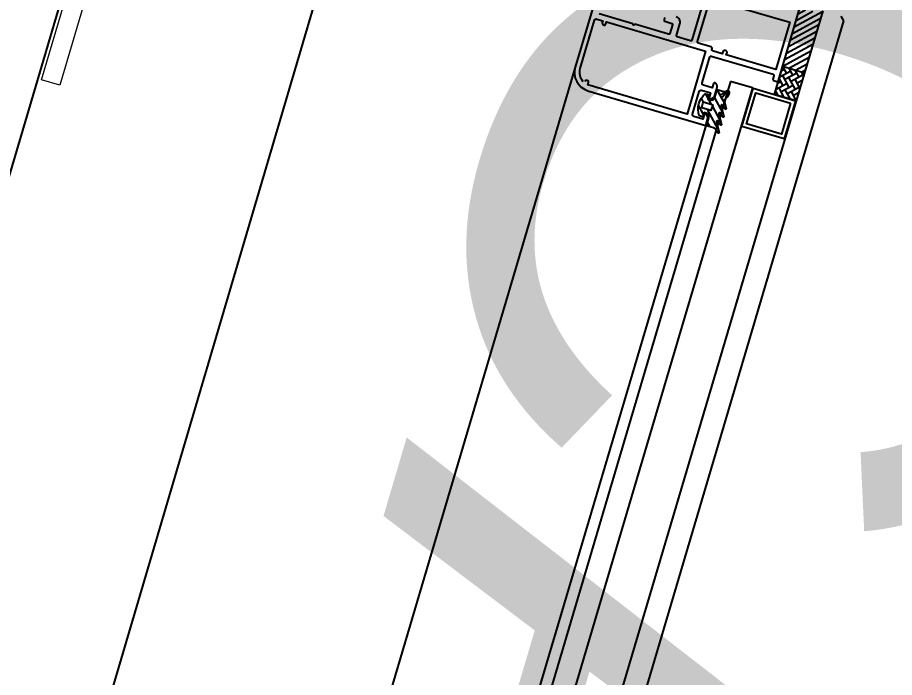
# Model space of a CAD drawing. Header units: millimetres. Extents: x 62878 to 70819, y -67946 to -61850.
# Drawn here: x 67872.69 to 67895.82, y -65920.24 to -65902.83 of the extents above; entities that cross this region are included whole.
import ezdxf
from ezdxf.enums import TextEntityAlignment as Align

# ---------------------------------------------------------------- set-up
doc = ezdxf.new("R2010")
doc.units = ezdxf.units.MM
for name, color, linetype, lineweight in [('antet_3', 7, 'Continuous', 9), ('Dog_dos_yeni', 63, 'Continuous', 5), ('DOGRAMA', 171, 'Continuous', 0)]:
    doc.layers.add(name, color=color, linetype=linetype, lineweight=lineweight)
doc.layers.add('ÇATI K', color=254, linetype='Continuous')
doc.styles.add('bold', font='arial.ttf', dxfattribs={"height": 10})

msp = doc.modelspace()

# ---------------------------------------------------------------- hatches: boundary and pattern name
at = {"layer": 'DOGRAMA', "lineweight": -2}
h = msp.add_hatch(dxfattribs=at)
h.set_pattern_fill('ANSI31', color=256, scale=0.03999999999999999, angle=73.50578493834035, style=0)
h.set_pattern_definition([(208.5057849383403, (67917.63974965096, -65772.87318804774), (-0.06061043106111653, 0.1116036542707525), [])])
h.paths.add_polyline_path([(67892.9748778107, -65903.85729381902, 0.4142135623420975), (67892.9563172393, -65903.82311772817), (67893.3261211309, -65902.57421767943, 0.1532309010706403), (67893.92982202795, -65902.64868395975), (67893.52381852307, -65904.01983718024)])
h.paths.add_polyline_path([(67892.8699997109, -65904.11462889888), (67892.94070171984, -65903.87585439048, 0.4142135623575963), (67892.9748778107, -65903.85729381902), (67893.52381852307, -65904.01983718024), (67893.44530875444, -65904.28498001977)])
h = msp.add_hatch(dxfattribs=at)
h.set_pattern_fill('AR-HBONE', color=256, scale=0.03, angle=73.50578493834035, style=0)
h.set_pattern_definition([(118.5057849383402, (67857.13387818357, -65898.64347279214), (-0.1627219703923171, 0.04818257311146708), [0.3599999999999998, -0.1199999999999999]), (208.5057849383403, (67857.0766084849, -65898.5380205204), (-0.1627219703923171, 0.04818257311146708), [0.36, -0.12])])
h.paths.add_polyline_path([(67892.72137465168, -65904.6165647841), (67892.65039501796, -65904.85627688555), (67893.22570406154, -65905.02662800644), (67893.44530875444, -65904.28498001977), (67892.8699997109, -65904.11462889888)])
h = msp.add_hatch(dxfattribs=at)
h.set_pattern_fill('ANSI31', color=256, scale=0.05, angle=73.50578493834035, style=0)
h.set_pattern_definition([(118.5057849383402, (67849.43302601442, -66003.22063002571), (-0.1395045678384407, -0.07576303882639554), [])])
edge = h.paths.add_edge_path(flags=16)
edge.add_arc((67891.13840332607, -65905.2429047737), 0.3999999999897942, 151.9688258937848, 175.0427439589964, ccw=False)
edge.add_line((67890.78532651527, -65905.05492401493), (67891.02687803208, -65905.12644830627))
edge.add_line((67891.02687803208, -65905.12644830627), (67890.9814510665, -65905.27986405122))
edge.add_line((67890.9814510665, -65905.27986405122), (67890.73989954966, -65905.20833975986))
edge = h.paths.add_edge_path()
edge.add_arc((67891.13840332607, -65905.24290477355), 0.4999999999694779, 126.63588729778041, 200.3756825902973, ccw=False)
edge.add_line((67890.84003952413, -65904.84168283788), (67890.9359243648, -65904.87007469138))
edge.add_line((67890.9359243648, -65904.87007469138), (67890.9018541406, -65904.98513650008))
edge.add_line((67890.9018541406, -65904.98513650008), (67890.95938504495, -65905.00217161218))
edge.add_arc((67890.98777689844, -65904.90628677157), 0.1000000000246083, 253.5057849343598, 343.5057849447215)
edge.add_line((67891.08366173907, -65904.93467862505), (67891.14612381671, -65904.72373197574))
edge.add_line((67891.14612381671, -65904.72373197574), (67891.31871652979, -65904.77483731201))
edge.add_line((67891.31871652979, -65904.77483731201), (67891.30750759796, -65904.81269206644))
edge.add_arc((67891.24518245153, -65904.79423736164), 0.06500000004911674, 275.0964494101166, 343.50578492160054, ccw=False)
edge.add_arc((67891.253860455, -65904.89154058431), 0.0326894307303511, 95.09644946114241, 288.9360640781679)
edge.add_arc((67891.17218478158, -65904.74585990781), 0.19925916428557, 297.5895634079204, 347.8554705661775)
edge.add_arc((67891.41456158493, -65904.80324655498), 0.05002797727193977, -15.522056419043395, 161.9911798808004, ccw=False)
edge.add_arc((67891.1512607125, -65904.72993302999), 0.3233450412627359, 305.1201220469701, 344.44643220216346, ccw=False)
edge.add_arc((67891.34878455597, -65905.01077132621), 0.02000000000488405, 125.1201221067165, 193.5057850148039)
edge.add_line((67891.32933762907, -65905.01544219702), (67891.38072615949, -65905.22939566344))
edge.add_arc((67891.36614096431, -65905.23289881651), 0.01499999999798878, -146.49421512203952, 13.505784876440828, ccw=False)
edge.add_line((67891.35363351295, -65905.24117913414), (67891.28566666716, -65905.13851495464))
edge.add_arc((67891.26899006533, -65905.14955537819), 0.02000000001061296, 33.50578495139829, 193.5057849337332)
edge.add_line((67891.24954313843, -65905.15422624897), (67891.31826408184, -65905.44034231272))
edge.add_arc((67891.30367888666, -65905.4438454658), 0.01499999999798878, -146.49421502934388, 13.505784876440828, ccw=False)
edge.add_line((67891.2911714353, -65905.45212578346), (67891.22320458952, -65905.34946160395))
edge.add_arc((67891.20652798768, -65905.3605020275), 0.02000000002274678, 33.50578492838554, 193.5057849142612)
edge.add_line((67891.18708106075, -65905.36517289828), (67891.25580200413, -65905.65128896204))
edge.add_arc((67891.24121680898, -65905.65479211514), 0.01499999997648678, -146.4942150143243, 13.505785010497675, ccw=False)
edge.add_line((67891.22870935765, -65905.66307243278), (67891.16074251183, -65905.56040825324))
edge.add_arc((67891.14406591002, -65905.57144867678), 0.01999999999847914, 33.50578497441104, 193.5057849840046)
edge.add_line((67891.12461898313, -65905.57611954758), (67891.19333992651, -65905.86223561135))
edge.add_arc((67891.17875473133, -65905.86573876442), 0.01499999999798878, -146.49421502934388, 13.505784876440828, ccw=False)
edge.add_line((67891.16624727997, -65905.87401908208), (67891.10283234293, -65905.77823057804))
edge.add_arc((67891.01944933388, -65905.83343269577), 0.1000000000045295, 33.50578496980849, 73.50578497433247)
edge.add_line((67891.0478411873, -65905.73754785515), (67890.86220528182, -65905.68258038168))
edge.add_line((67890.86220528182, -65905.68258038168), (67890.9246673595, -65905.47163373238))
edge.add_arc((67890.8287825189, -65905.44324187888), 0.1000000000106552, 343.5057849319926, 433.5057849239981)
edge.add_line((67890.85717437242, -65905.34735703828), (67890.79964346808, -65905.3303219262))
edge.add_line((67890.79964346808, -65905.3303219262), (67890.76557324387, -65905.44538373491))
edge.add_line((67890.76557324387, -65905.44538373491), (67890.66968840329, -65905.41699188143))

# ---------------------------------------------------------------- linework, layer by layer
msp.add_lwpolyline([(68896.02066502631, -63031.43519410248), (69030.25944186504, -63071.18378898385), (69185.2789618937, -62547.65255934227), (68892.99857577804, -62461.10726346668, 1.044367817173394), (68063.1984222013, -62298.72991434322, 0.2043746373996395), (63106.96025407397, -62494.78258919505, 0.3539527355379972), (62932.93996584662, -62997.825353625), (63753.18486962488, -65779.59786478638), (64154.95366467919, -67142.15251756221), (65336.72250243354, -66792.62198400985), (65336.69978150922, -66829.11190277508), (65270.53542169294, -66829.0707046726, 0.6267890062731037), (65270.19918370779, -67369.07059999109), (65531.84452784718, -67369.23351688065, 0.9262424964682344), (66130.08755876668, -67369.60602071379), (66391.73290290477, -67369.76893760463, 0.6267427171847498), (66392.06914089088, -66829.76904228561), (66326.14716633759, -66829.72799510749), (66326.16988726193, -66793.2380763422), (67506.155742504, -67144.12829054108), (68467.02457055586, -63899.0863823687), (68625.20366853199, -63946.03714330423), (68896.02440533682, -63031.42256234252)], format="xyb")
at = {"layer": 'Dog_dos_yeni'}
msp.add_lwpolyline([(67873.32379783285, -65904.47333923433), (67878.15041292532, -65888.17291633341), (67878.62983712829, -65888.31487560083), (67877.13926482026, -65893.348829732), (67886.24832467674, -65896.04605581312), (67886.1063654093, -65896.52548001605), (67876.99730555288, -65893.82825393495), (67875.43575361121, -65899.10192016761), (67884.54481346763, -65901.7991462487), (67884.40285420019, -65902.27857045167), (67875.2937943438, -65899.5813443706), (67873.80322203583, -65904.61529850174), (67873.32379783285, -65904.47333923433)], close=True, dxfattribs=at)
at = {"layer": 'DOGRAMA', "lineweight": -2}
for p, q in [((67893.92982202795, -65902.64868395975), (67881.08158258736, -65946.0397007285)), ((67894.47673921796, -65902.91491992124), (67881.65689163093, -65946.21005184941)), ((67894.4092462309, -65902.79064322714), (67894.47673921796, -65902.91491992124)), ((67887.39889454299, -65904.13562248768), (67875.4819078967, -65944.38161648497)), ((67892.86999971088, -65904.11462889887), (67892.65039501796, -65904.85627688555)), ((67892.86999971088, -65904.11462889887), (67893.44530875444, -65904.28498001977)), ((67892.86999971088, -65904.11462889887), (67893.44530875444, -65904.28498001977)), ((67891.49977693084, -65904.51557464372), (67879.35565545666, -65945.52864736576)), ((67892.07508597439, -65904.68592576461), (67891.49977693084, -65904.51557464372)), ((67892.07508597439, -65904.68592576461), (67879.93096450024, -65945.69899848668)), ((67893.22570406154, -65905.02662800644), (67892.65039501796, -65904.85627688555)), ((67890.85154586971, -65905.64813655881), (67879.06800093489, -65945.44347180532))]:
    msp.add_line(p, q, dxfattribs=at)
msp.add_lwpolyline([(66522.14423307081, -66852.65293908927), (67506.15571104952, -67144.12828122707), (68892.83019807414, -62461.05740621478)], dxfattribs=at)
at = {"layer": 'DOGRAMA', "lineweight": -2, "ltscale": 0.5}
for points in [[(67890.99537230706, -65901.67549084645), (67890.47864057365, -65903.42059494527, -0.4142135623730951), (67890.4413575654, -65903.44084284137), (67890.09137789728, -65903.33721257618, -0.4142135623730951), (67890.0711300011, -65903.29992956792), (67890.16198393228, -65902.99309807802, 0.4142135623730951), (67890.06074445162, -65902.80668303692)], [(67888.04622880241, -65901.94944812213), (67887.39889454299, -65904.13562248768, 0.4142135623730951), (67887.7363594785, -65904.75700595805), (67890.81426286153, -65905.66838445494, 0.4142135623730951), (67890.85154586971, -65905.64813655881), (67890.89961043856, -65905.48581311216, 0.1991096956269791), (67890.89559982959, -65905.4477584145), (67890.85708158181, -65905.37683370517, 0.6680969080520953), (67890.80511001014, -65905.38230308642), (67890.76771509988, -65905.50859300999), (67890.52800299841, -65905.43761337629, -0.4142135623730951), (67890.49425650486, -65905.37547502921), (67890.67028599647, -65904.78098901754, -0.4142135623730951), (67890.7324243435, -65904.74724252404), (67890.97213644502, -65904.8182221577), (67890.93473869556, -65904.94452166975, 0.6680969080520438), (67890.97535352591, -65904.97740622472), (67891.04627823523, -65904.93888797695, 0.1989616347782854), (67891.07036472374, -65904.9091425039), (67891.14134719665, -65904.6694208139, 0.3728392455561729), (67891.08726025559, -65904.55018550549, 0.4568501953068724), (67891.04595526401, -65904.56892157218), (67891.01188503987, -65904.68398338086), (67890.78176142246, -65904.6158429325, -0.4142135623730951), (67890.74801492889, -65904.55370458547), (67890.95243627395, -65903.8633337332, -0.4142135623730951), (67890.98971928222, -65903.84308583704), (67892.61976157225, -65904.32574734632, -0.4142135623730951), (67892.64000946839, -65904.36303035454), (67892.6144568003, -65904.44932671107, 0.4142135623730951), (67892.63470469644, -65904.4866097193), (67892.72100105297, -65904.51216238741, 0.4142135623730951), (67892.75828406116, -65904.4919144913), (67893.34599542833, -65902.50709829101, 0.4142135623730951)], [(67887.61189001237, -65904.51968861157, -0.2621398995659221), (67887.53313331978, -65904.17537108259), (67887.91074497113, -65902.90010270268, -0.4142135623730951), (67887.97288331817, -65902.86635620908), (67888.12629906314, -65902.91178317467), (67888.11210313637, -65902.95972559498, 0.4142135623730951), (67888.14584962995, -65903.02186394202), (67888.16502659806, -65903.02754231272, 0.4142135623730951), (67888.20230960628, -65903.0072944166), (67888.22218390371, -65902.94017502817), (67890.83984005192, -65903.71527262831), (67890.34866098664, -65905.37408037059), (67887.7310048384, -65904.59898277043), (67887.75087913586, -65904.53186338203, 0.4142135623730951), (67887.73063123971, -65904.4945803738), (67887.71145427163, -65904.48890200311, 0.3618128521052944), (67887.65268075993, -65904.51419847629)], [(67889.76387504446, -65902.82307068775), (67889.75819667379, -65902.84224765589), (67889.74400074701, -65902.89019007618, 0.4142135623730951), (67889.76424864317, -65902.92747308442), (67889.94642984029, -65902.98141760603, -0.4142135623730951), (67889.96667773643, -65903.01870061427), (67889.89853728804, -65903.24882423166, -0.4142135623730951), (67889.86125427982, -65903.26907212782), (67888.97431950434, -65903.00644748306), (67888.93703649609, -65903.02669537922), (67888.91678859995, -65902.98941237098), (67888.0298538245, -65902.72678772622, -0.4142135623730951)]]:
    msp.add_lwpolyline(points, format="xyb", dxfattribs=at)
at = {"layer": 'DOGRAMA', "linetype": 'ByBlock', "lineweight": -2}
msp.add_lwpolyline([(67891.75333588259, -65902.56739399044), (67893.05736971466, -65902.95352319781), (67892.68827561935, -65904.20002612552), (67891.38424178728, -65903.81389691812), (67891.40411608471, -65903.74677752973, 0.4142135623730951), (67891.38386818858, -65903.7094945215), (67891.35510273636, -65903.70097696545, 0.4142135623730951), (67891.29296438936, -65903.73472345901), (67891.27876846262, -65903.78266587928), (67891.01987939302, -65903.70600787488, -0.4142135623730951), (67890.9996314969, -65903.66872486666), (67891.00814905291, -65903.63995941448, 0.4142135623730951), (67890.98790115677, -65903.60267640626), (67890.64271573068, -65903.5004657337, -0.4142135623730951), (67890.62246783453, -65903.46318272548), (67890.98304437377, -65902.24544524994, -0.4142135623730951)], format="xyb", dxfattribs=at)
at = {"layer": 'DOGRAMA', "lineweight": -2}
for points in [[(67890.66968840329, -65905.41699188143, -0.3333333333332296), (67890.84003952413, -65904.84168283788), (67890.9359243648, -65904.87007469138), (67890.9018541406, -65904.98513650008), (67890.95938504495, -65905.00217161218, 0.4142135623730951), (67891.08366173907, -65904.93467862505), (67891.14612381671, -65904.72373197574), (67891.31871652979, -65904.77483731201), (67891.30750759796, -65904.81269206644, -0.3076847592325949), (67891.25095656875, -65904.85898038889, 1.128701775595035), (67891.2644685955, -65904.92246090509, 0.2229122392588673), (67891.36698453155, -65904.7877797356, -0.9785310008372164), (67891.46276491712, -65904.81663450759, -0.1732976222504512), (67891.337278705, -65904.99441237167, 0.3075716929246892), (67891.32933762907, -65905.01544219702), (67891.38072615949, -65905.22939566344, -0.8390996311771624), (67891.35363351295, -65905.24117913414), (67891.28566666716, -65905.13851495464, 0.8390996311772869), (67891.24954313843, -65905.15422624897), (67891.31826408184, -65905.44034231272, -0.8390996311771624), (67891.2911714353, -65905.45212578346), (67891.22320458952, -65905.34946160395, 0.839099631177325), (67891.18708106075, -65905.36517289828), (67891.25580200413, -65905.65128896204, -0.8390996311769768), (67891.22870935765, -65905.66307243278), (67891.16074251183, -65905.56040825324, 0.8390996311770358), (67891.12461898313, -65905.57611954758), (67891.19333992651, -65905.86223561135, -0.8390996311781366), (67891.16624727997, -65905.87401908208), (67891.10283234293, -65905.77823057804, 0.1763269807084491), (67891.0478411873, -65905.73754785515), (67890.86220528182, -65905.68258038168), (67890.9246673595, -65905.47163373238, 0.4142135623728453), (67890.85717437242, -65905.34735703828), (67890.79964346808, -65905.3303219262), (67890.76557324387, -65905.44538373491)], [(67890.73989954966, -65905.20833975986, -0.1010205144335734), (67890.78532651527, -65905.05492401493), (67891.02687803208, -65905.12644830627), (67890.9814510665, -65905.27986405122)], [(67890.73989954966, -65905.20833975986, -0.1010205144335734), (67890.78532651527, -65905.05492401493), (67891.02687803208, -65905.12644830627), (67890.9814510665, -65905.27986405122)]]:
    msp.add_lwpolyline(points, format="xyb", close=True, dxfattribs=at)
for points in [[(67893.2065270934, -65905.02094963574), (67892.90841263178, -65906.02774046201), (67891.7961484809, -65905.69839496157), (67892.0942629425, -65904.69160413531)], [(67893.08225039927, -65905.08844262287), (67892.84091964469, -65905.90346376791), (67891.92042517499, -65905.63090197445), (67892.16175592956, -65904.81588082941)]]:
    msp.add_lwpolyline(points, close=True, dxfattribs=at)
at = {"layer": 'ÇATI K', "color": 0}
msp.add_line((68230.55789600135, -64714.94603465045), (67736.63792858963, -66390.56612160095), dxfattribs=at)

# ---------------------------------------------------------------- texts
at = {"layer": 'antet_3', "linetype": 'ByBlock', "style": 'bold'}
msp.add_text('CAM ', height=16, rotation=253.5761452701001, dxfattribs=at).set_placement((67887.30504006267, -65927.44009780117), align=Align.MIDDLE_CENTER)

doc.saveas('drawing.dxf')
